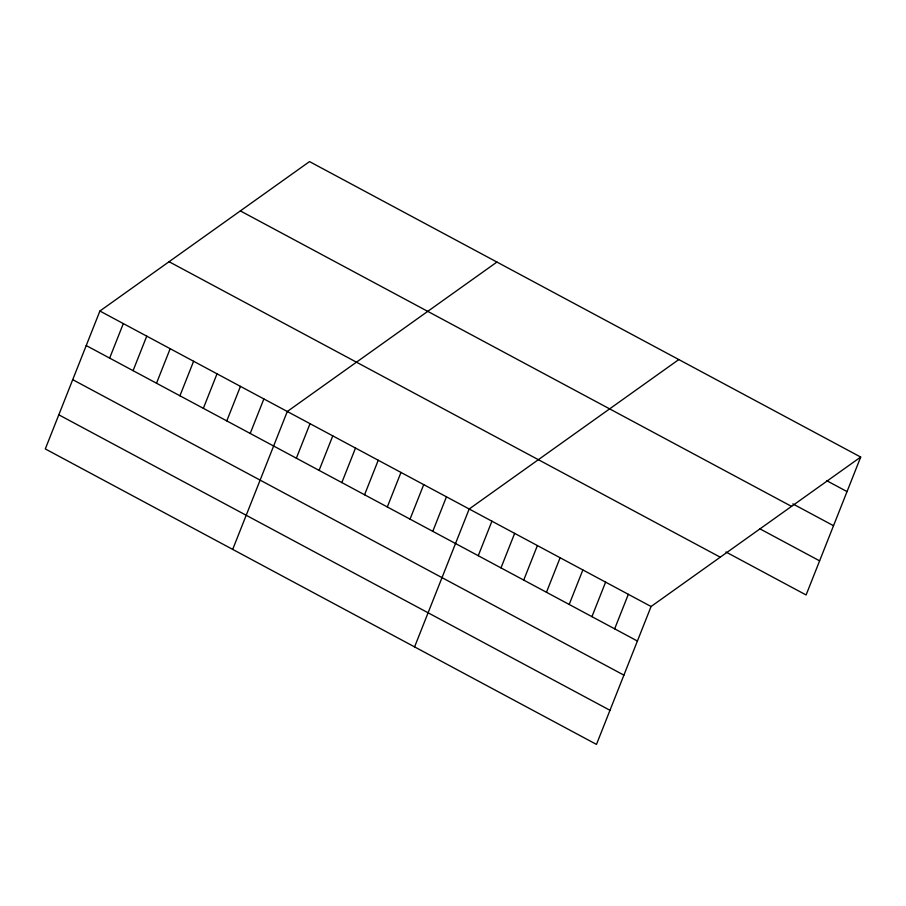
<?xml version="1.0" encoding="UTF-8"?>
<svg xmlns="http://www.w3.org/2000/svg" width="906" height="906" viewBox="0 0 906 906"><rect width="100%" height="100%" fill="white"/><g stroke="black" fill="none" stroke-linecap="round" stroke-linejoin="round"><path stroke-width="1.36" d="M99.898 311.03L45.3 448.934L596.476 744.404L651.074 606.51L860.7 457.066L309.524 161.596L99.898 311.03L651.074 606.51M109.66 358.108L123.318 323.589M133.08 370.667L146.749 336.149M156.511 383.227L170.169 348.708M179.932 395.786L193.601 361.268M203.352 408.346L217.021 373.816M226.783 420.894L240.452 386.375M250.203 433.453L263.873 398.934M232.695 549.398L287.293 411.494L496.93 262.049M296.364 458.198L310.033 423.68M319.105 470.384L332.774 435.865M341.834 482.581L355.503 448.062M364.574 494.767L378.244 460.248M387.315 506.952L400.973 472.434M410.044 519.138L423.714 484.619M432.785 531.335L446.443 496.816M414.586 646.895L469.183 509.002L678.809 359.557M478.255 555.706L491.924 521.188M500.984 567.892L514.653 533.374M523.725 580.089L537.394 545.571M546.465 592.275L560.123 557.756M569.195 604.461L582.864 569.942M591.935 616.646L605.604 582.128M614.664 628.832L628.334 594.313M860.7 457.066L806.102 594.97L725.933 551.992M826.691 480.678L847.031 491.584M792.841 503.895L833.52 525.707M240.35 210.905L791.527 506.386M759.783 528.776L819.613 560.848M169.071 261.721L720.247 557.19M86.229 345.548L637.405 641.029M72.729 379.671L623.894 675.14M58.811 414.812L609.976 710.293"/></g></svg>
